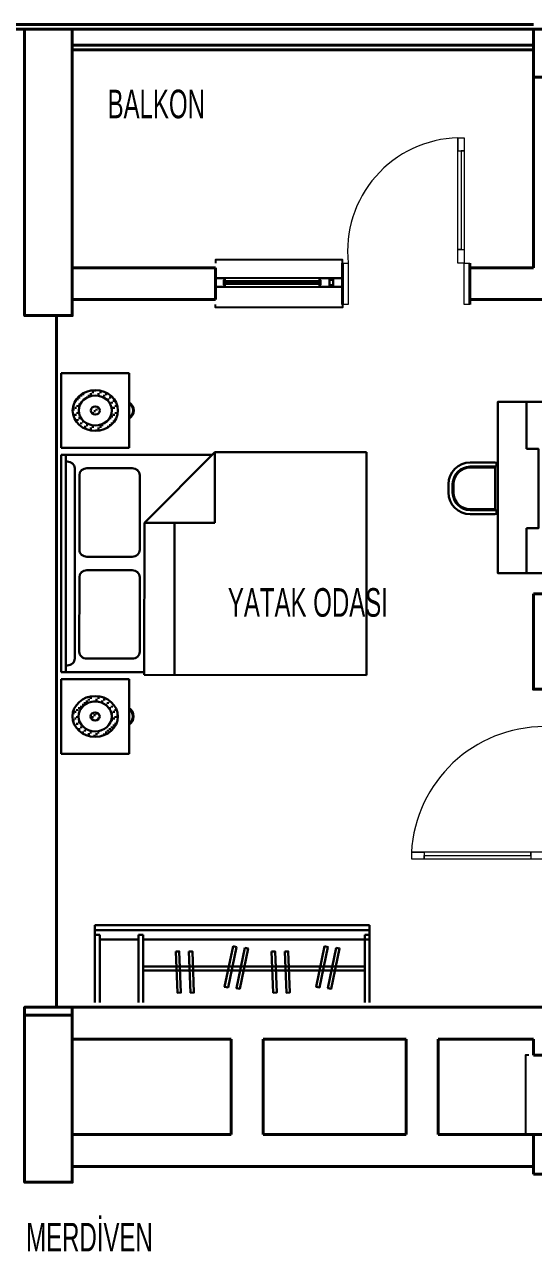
# Model space of a CAD drawing. Header units: millimetres. Extents: x 52 to 4690, y 30 to 1580.
# Drawn here: x 2067 to 2387, y 806 to 1578 of the extents above; entities that cross this region are included whole.
import ezdxf

# ---------------------------------------------------------------- set-up
doc = ezdxf.new("R2010")
doc.units = ezdxf.units.MM
for name, color, linetype, lineweight in [('CAM', 253, 'Continuous', 15), ('duvar_40', 45, 'Continuous', 40), ('PENC_25', 74, 'Continuous', 25), ('TEF', 145, 'Continuous', 30), ('yazı', 253, 'Continuous', 20)]:
    doc.layers.add(name, color=color, linetype=linetype, lineweight=lineweight)
doc.styles.add('ARIAL', font='Arial')

# ---------------------------------------------------------------- blocks, each defined once
blk = doc.blocks.new('25')
at = {"layer": 'CAM', "flags": 128}
for points in [[(2192.438115, 1416.142956), (2253.323893, 1416.142956), (2253.323893, 1416.642956), (2192.438115, 1416.642956)], [(2192.438115, 1414.642956), (2253.323893, 1414.642956), (2253.323893, 1415.142956), (2192.438115, 1415.142956)]]:
    blk.add_lwpolyline(points, close=True, dxfattribs=at)
at = {"layer": 'duvar_40', "linetype": 'ByBlock'}
for p, q in [((2267.162892, 1401.896023), (2267.162892, 1427.896116)), ((2347.162892, 1401.851439), (2347.162892, 1427.851532)), ((2267.162897, 1414.895944), (2267.162897, 1424.895944)), ((2347.162897, 1424.85136), (2347.162897, 1414.85136)), ((2267.151374, 1414.8967), (2267.162892, 1414.8967)), ((2267.162892, 1414.8967), (2267.151374, 1414.8967))]:
    blk.add_line(p, q, dxfattribs=at)
at = {"layer": 'duvar_40', "linetype": 'ByBlock', "flags": 128}
for points in [[(2187.162892, 1404.851439), (2187.162892, 1424.851439)], [(2267.162892, 1404.851439), (2267.162892, 1424.851439)]]:
    blk.add_lwpolyline(points, dxfattribs=at)
at = {"layer": 'PENC_25', "lineweight": 20}
for p, q in [((2339.690313, 1506.611266), (2343.690313, 1506.611266)), ((2267.162892, 1401.895972), (2267.162892, 1427.896116)), ((2267.162892, 1427.896116), (2270.63547, 1427.896116)), ((2270.63547, 1427.896116), (2270.63547, 1401.896023)), ((2343.690313, 1401.851439), (2343.690313, 1427.851532)), ((2343.690313, 1427.851532), (2347.162892, 1427.851532)), ((2347.162892, 1427.851532), (2347.162892, 1401.851388)), ((2270.63547, 1401.896023), (2267.162892, 1401.896023)), ((2347.162892, 1401.851439), (2343.690313, 1401.851439))]:
    blk.add_line(p, q, dxfattribs=at)
at = {"layer": 'PENC_25'}
for p, q in [((2193.138115, 1418.642957), (2252.623893, 1418.642957)), ((2252.623893, 1412.642954), (2193.138115, 1412.642954))]:
    blk.add_line(p, q, dxfattribs=at)
at = {"layer": 'PENC_25', "lineweight": 20, "flags": 128}
blk.add_lwpolyline([(2343.690313, 1506.611266), (2343.690313, 1427.851532), (2339.690313, 1427.851532), (2339.690313, 1506.611266), (2339.690313, 1498.53883), (2343.690313, 1498.53883), (2341.690313, 1498.53883), (2341.690313, 1436.413435), (2339.690313, 1436.413435), (2343.690313, 1436.413435)], dxfattribs=at)
at = {"layer": 'PENC_25', "flags": 128}
for points in [[(2267.162892, 1427.851439), (2267.162892, 1429.851439), (2187.162892, 1429.851439), (2187.162892, 1427.851439)], [(2267.162892, 1401.851439), (2267.162892, 1399.934472), (2187.162892, 1399.934472), (2187.162892, 1401.851439)]]:
    blk.add_lwpolyline(points, dxfattribs=at)
for points in [[(2187.162892, 1418.642957), (2187.162892, 1412.642954), (2187.162892, 1412.642954)], [(2193.138115, 1412.642954), (2187.162892, 1412.642954), (2187.162892, 1418.642957), (2193.138115, 1418.642957), (2193.138115, 1416.642956), (2192.438115, 1416.642956), (2192.438115, 1414.642956), (2193.138115, 1414.642956)], [(2192.938115, 1412.842954), (2187.338112, 1412.842954), (2187.338112, 1418.442957), (2192.938115, 1418.442957), (2192.938115, 1416.842956), (2192.238115, 1416.842956), (2192.238115, 1414.442956), (2192.938115, 1414.442956)], [(2252.623893, 1418.642957), (2260.83811, 1418.642957), (2260.83811, 1417.142956), (2258.838109, 1417.142956), (2258.838109, 1412.642954), (2252.623893, 1412.642954), (2252.623893, 1414.642956), (2253.323893, 1414.642956), (2253.323893, 1416.642956), (2252.623893, 1416.642956)], [(2252.823893, 1418.442957), (2260.63811, 1418.442957), (2260.63811, 1417.342956), (2258.638109, 1417.342956), (2258.638109, 1412.842954), (2252.823893, 1412.842954), (2252.823893, 1414.442956), (2253.523893, 1414.442956), (2253.523893, 1416.842956), (2252.823893, 1416.842956)], [(2267.162892, 1412.642954), (2259.138109, 1412.642954), (2259.138109, 1414.142956), (2261.13811, 1414.142956), (2261.13811, 1418.642957), (2267.162892, 1418.642957), (2267.162892, 1415.642956)], [(2266.738112, 1412.842954), (2259.338109, 1412.842954), (2259.338109, 1413.942956), (2261.33811, 1413.942956), (2261.33811, 1418.442957), (2266.738112, 1418.442957), (2266.738112, 1416.842956), (2266.738112, 1414.442956)], [(2267.162892, 1418.642957), (2267.162892, 1412.642954)]]:
    blk.add_lwpolyline(points, close=True, dxfattribs=at)
at = {"layer": 'PENC_25', "lineweight": 20}
blk.add_arc((2341.561913, 1435.321735), 71.314095, 91.503869, 185.976788, dxfattribs=at)
blk = doc.blocks.new('C1')
at = {"layer": 'duvar_40', "linetype": 'ByBlock'}
for p, q in [((2410.118257, 1139.85143), (2394.118164, 1139.85143)), ((2407.118336, 1139.851426), (2397.118336, 1139.851426)), ((2407.11758, 1139.862948), (2407.11758, 1139.85143)), ((2407.11758, 1139.85143), (2407.11758, 1139.862948)), ((2410.162841, 1049.85143), (2394.162748, 1049.85143)), ((2397.16292, 1049.851426), (2407.16292, 1049.851426))]:
    blk.add_line(p, q, dxfattribs=at)
at = {"layer": 'PENC_25', "lineweight": 20}
for p, q in [((2410.118308, 1139.85143), (2394.118164, 1139.85143)), ((2394.118164, 1139.85143), (2394.118164, 1136.378852)), ((2394.118164, 1136.378852), (2410.118257, 1136.378852)), ((2410.118257, 1136.378852), (2410.118257, 1139.85143)), ((2310.439342, 1057.324009), (2310.439342, 1053.324009)), ((2410.162841, 1053.324009), (2394.162748, 1053.324009)), ((2394.162748, 1053.324009), (2394.162748, 1049.85143)), ((2394.162748, 1049.85143), (2410.162892, 1049.85143)), ((2410.162841, 1049.85143), (2410.162841, 1053.324009))]:
    blk.add_line(p, q, dxfattribs=at)
at = {"layer": 'PENC_25', "lineweight": 20, "flags": 128}
blk.add_lwpolyline([(2310.439342, 1053.324009), (2394.162748, 1053.324009), (2394.162748, 1057.324009), (2310.439342, 1057.324009), (2318.511778, 1057.324009), (2318.511778, 1053.324009), (2318.511778, 1055.324009), (2385.600845, 1055.324009), (2385.600845, 1057.324009), (2385.600845, 1053.324009)], dxfattribs=at)
at = {"layer": 'PENC_25', "lineweight": 20}
blk.add_arc((2394.106862, 1052.576763), 83.80209, 89.992273, 176.752553, dxfattribs=at)
blk = doc.blocks.new('D1')
at = {"layer": 'CAM', "flags": 128}
for points in [[(2396.954375, 885.126653), (2396.954375, 916.012431), (2397.454375, 916.012431), (2397.454375, 885.126653)], [(2398.454375, 885.126653), (2398.454375, 916.012431), (2398.954375, 916.012431), (2398.954375, 885.126653)]]:
    blk.add_lwpolyline(points, close=True, dxfattribs=at)
at = {"layer": 'duvar_40', "linetype": 'ByBlock', "flags": 128}
for points in [[(2387.162858, 929.85143), (2407.162858, 929.85143)], [(2387.162892, 879.85143), (2387.162858, 879.85143)], [(2387.162858, 879.85143), (2407.162858, 879.85143)], [(2407.162858, 879.85143), (2407.162892, 879.85143)]]:
    blk.add_lwpolyline(points, dxfattribs=at)
at = {"layer": 'PENC_25'}
for p, q in [((2394.954373, 915.312431), (2394.954373, 885.826653)), ((2400.954377, 885.826653), (2400.954377, 915.312431))]:
    blk.add_line(p, q, dxfattribs=at)
at = {"layer": 'PENC_25', "flags": 128}
for points in [[(2384.162858, 929.85143), (2382.245892, 929.85143), (2382.245892, 879.85143), (2384.162858, 879.85143)], [(2410.162858, 929.85143), (2412.162858, 929.85143), (2412.162858, 879.85143), (2410.162858, 879.85143)]]:
    blk.add_lwpolyline(points, dxfattribs=at)
for points in [[(2400.954377, 929.85143), (2394.954373, 929.85143)], [(2394.954373, 929.85143), (2394.954373, 921.826647), (2396.454375, 921.826647), (2396.454375, 923.826648), (2400.954377, 923.826648), (2400.954377, 929.85143), (2397.954375, 929.85143)], [(2395.154373, 929.42665), (2395.154373, 922.026647), (2396.254375, 922.026647), (2396.254375, 924.026648), (2400.754377, 924.026648), (2400.754377, 929.42665), (2399.154375, 929.42665), (2396.754375, 929.42665)], [(2400.954377, 915.312431), (2400.954377, 923.526648), (2399.454375, 923.526648), (2399.454375, 921.526647), (2394.954373, 921.526647), (2394.954373, 915.312431), (2396.954375, 915.312431), (2396.954375, 916.012431), (2398.954375, 916.012431), (2398.954375, 915.312431)], [(2400.754377, 915.512431), (2400.754377, 923.326648), (2399.654375, 923.326648), (2399.654375, 921.326647), (2395.154373, 921.326647), (2395.154373, 915.512431), (2396.754375, 915.512431), (2396.754375, 916.212431), (2399.154375, 916.212431), (2399.154375, 915.512431)], [(2394.954373, 885.826653), (2394.954373, 879.85143), (2400.954377, 879.85143), (2400.954377, 885.826653), (2398.954375, 885.826653), (2398.954375, 885.126653), (2396.954375, 885.126653), (2396.954375, 885.826653)], [(2400.954377, 879.85143), (2394.954373, 879.85143), (2394.954373, 879.85143)], [(2395.154373, 885.626653), (2395.154373, 880.02665), (2400.754377, 880.02665), (2400.754377, 885.626653), (2399.154375, 885.626653), (2399.154375, 884.926653), (2396.754375, 884.926653), (2396.754375, 885.626653)]]:
    blk.add_lwpolyline(points, close=True, dxfattribs=at)
blk = doc.blocks.new('FGFGF')
at = {"layer": 'TEF'}
h = blk.add_hatch(dxfattribs=at)
h.set_pattern_fill('CROSS', color=256, scale=0.4, angle=180, style=0, pattern_type=2)
h.set_pattern_definition([(90.030685, (441.3744, 11359.7425), (2.53877536, 2.28735998), [1.143, -3.429]), (0.030685, (442.0097, 11359.1713), (2.5412239, -2.28463937), [1.27, -3.81])])
h.paths.add_polyline_path([(-756.25, -12122.83), (-756.42, -12120.83), (-756.91, -12118.88), (-757.72, -12117.02), (-758.81, -12115.3), (-760.17, -12113.74), (-761.77, -12112.38), (-763.57, -12111.25), (-765.54, -12110.36), (-767.64, -12109.74), (-769.82, -12109.4), (-772.05, -12109.36), (-774.28, -12109.62), (-776.44, -12110.17), (-778.5, -12111.02), (-780.39, -12112.13), (-782.08, -12113.5), (-783.52, -12115.07), (-784.68, -12116.82), (-785.53, -12118.71), (-786.06, -12120.67), (-786.25, -12122.68), (-786.11, -12124.69), (-785.65, -12126.64), (-784.87, -12128.51), (-783.8, -12130.24), (-782.46, -12131.82), (-780.88, -12133.19), (-779.09, -12134.35), (-777.14, -12135.26), (-775.05, -12135.9), (-772.86, -12136.26), (-770.64, -12136.33), (-768.41, -12136.09), (-766.24, -12135.56), (-764.17, -12134.74), (-762.26, -12133.64), (-760.55, -12132.3), (-759.09, -12130.74), (-757.91, -12129), (-757.03, -12127.13), (-756.48, -12125.16), (-756.26, -12123.16)])
h.paths.add_polyline_path([(-760.25, -12122.83), (-760.38, -12121.37), (-760.74, -12119.94), (-761.33, -12118.57), (-762.13, -12117.31), (-763.13, -12116.17), (-764.3, -12115.17), (-765.62, -12114.34), (-767.06, -12113.69), (-768.6, -12113.23), (-770.21, -12112.98), (-771.84, -12112.95), (-773.47, -12113.14), (-775.06, -12113.55), (-776.57, -12114.17), (-777.96, -12114.99), (-779.2, -12115.99), (-780.25, -12117.14), (-781.1, -12118.43), (-781.73, -12119.81), (-782.11, -12121.25), (-782.25, -12122.72), (-782.15, -12124.19), (-781.81, -12125.63), (-781.24, -12127), (-780.45, -12128.27), (-779.47, -12129.42), (-778.31, -12130.43), (-777, -12131.28), (-775.57, -12131.95), (-774.03, -12132.42), (-772.44, -12132.68), (-770.8, -12132.73), (-769.17, -12132.56), (-767.58, -12132.17), (-766.06, -12131.57), (-764.66, -12130.76), (-763.41, -12129.78), (-762.33, -12128.63), (-761.47, -12127.36), (-760.82, -12125.98), (-760.42, -12124.54), (-760.26, -12123.07)])
h.paths.add_polyline_path([(-768.25, -12122.84), (-768.29, -12122.44), (-768.39, -12122.05), (-768.55, -12121.68), (-768.77, -12121.33), (-769.04, -12121.02), (-769.36, -12120.75), (-769.72, -12120.52), (-770.11, -12120.34), (-770.53, -12120.22), (-770.97, -12120.15), (-771.41, -12120.14), (-771.86, -12120.19), (-772.29, -12120.31), (-772.7, -12120.47), (-773.08, -12120.7), (-773.42, -12120.97), (-773.71, -12121.29), (-773.94, -12121.64), (-774.11, -12122.01), (-774.22, -12122.41), (-774.25, -12122.81), (-774.23, -12123.21), (-774.13, -12123.6), (-773.98, -12123.97), (-773.76, -12124.32), (-773.5, -12124.63), (-773.18, -12124.91), (-772.82, -12125.14), (-772.43, -12125.32), (-772.01, -12125.45), (-771.58, -12125.52), (-771.13, -12125.54), (-770.69, -12125.49), (-770.25, -12125.38), (-769.84, -12125.22), (-769.46, -12125), (-769.11, -12124.73), (-768.82, -12124.42), (-768.59, -12124.07), (-768.41, -12123.7), (-768.3, -12123.3), (-768.26, -12122.9)])
h.paths.add_polyline_path([(-756.36, -11920.33), (-756.53, -11918.33), (-757.02, -11916.38), (-757.82, -11914.52), (-758.92, -11912.8), (-760.28, -11911.24), (-761.88, -11909.88), (-763.68, -11908.75), (-765.65, -11907.86), (-767.75, -11907.24), (-769.93, -11906.9), (-772.16, -11906.86), (-774.38, -11907.12), (-776.55, -11907.67), (-778.61, -11908.52), (-780.5, -11909.63), (-782.19, -11911), (-783.63, -11912.57), (-784.79, -11914.32), (-785.64, -11916.21), (-786.17, -11918.17), (-786.36, -11920.18), (-786.22, -11922.19), (-785.76, -11924.14), (-784.98, -11926.01), (-783.91, -11927.74), (-782.57, -11929.32), (-780.99, -11930.69), (-779.2, -11931.85), (-777.24, -11932.76), (-775.15, -11933.4), (-772.97, -11933.76), (-770.75, -11933.83), (-768.52, -11933.59), (-766.35, -11933.06), (-764.28, -11932.24), (-762.37, -11931.14), (-760.66, -11929.8), (-759.2, -11928.24), (-758.02, -11926.5), (-757.14, -11924.63), (-756.59, -11922.66), (-756.37, -11920.66)])
h.paths.add_polyline_path([(-760.36, -11920.33), (-760.49, -11918.87), (-760.85, -11917.44), (-761.43, -11916.07), (-762.24, -11914.81), (-763.23, -11913.67), (-764.41, -11912.67), (-765.73, -11911.84), (-767.17, -11911.19), (-768.71, -11910.73), (-770.31, -11910.48), (-771.95, -11910.45), (-773.58, -11910.64), (-775.17, -11911.05), (-776.67, -11911.67), (-778.07, -11912.49), (-779.3, -11913.49), (-780.36, -11914.64), (-781.21, -11915.93), (-781.83, -11917.31), (-782.22, -11918.75), (-782.36, -11920.23), (-782.26, -11921.69), (-781.92, -11923.13), (-781.35, -11924.5), (-780.56, -11925.77), (-779.58, -11926.92), (-778.42, -11927.93), (-777.11, -11928.78), (-775.68, -11929.45), (-774.14, -11929.92), (-772.54, -11930.18), (-770.91, -11930.23), (-769.28, -11930.06), (-767.69, -11929.67), (-766.17, -11929.07), (-764.77, -11928.26), (-763.52, -11927.28), (-762.44, -11926.13), (-761.58, -11924.86), (-760.93, -11923.48), (-760.53, -11922.04), (-760.37, -11920.57)])
h.paths.add_polyline_path([(-768.36, -11920.34), (-768.4, -11919.94), (-768.49, -11919.55), (-768.66, -11919.18), (-768.87, -11918.83), (-769.15, -11918.52), (-769.47, -11918.25), (-769.83, -11918.02), (-770.22, -11917.84), (-770.64, -11917.72), (-771.08, -11917.65), (-771.52, -11917.64), (-771.97, -11917.69), (-772.4, -11917.81), (-772.81, -11917.97), (-773.19, -11918.2), (-773.53, -11918.47), (-773.82, -11918.79), (-774.05, -11919.14), (-774.22, -11919.51), (-774.32, -11919.91), (-774.36, -11920.31), (-774.33, -11920.71), (-774.24, -11921.1), (-774.09, -11921.47), (-773.87, -11921.82), (-773.6, -11922.13), (-773.29, -11922.41), (-772.93, -11922.64), (-772.54, -11922.82), (-772.12, -11922.95), (-771.68, -11923.02), (-771.24, -11923.04), (-770.79, -11922.99), (-770.36, -11922.88), (-769.95, -11922.72), (-769.56, -11922.5), (-769.22, -11922.23), (-768.93, -11921.92), (-768.69, -11921.57), (-768.52, -11921.2), (-768.41, -11920.8), (-768.36, -11920.4)])
for p, q in [((-793.88, -11895.6), (-748.88, -11895.58)), ((-793.85, -11945.1), (-793.88, -11895.6)), ((-748.88, -11895.58), (-748.85, -11945.08)), ((-748.85, -11945.08), (-793.85, -11945.1)), ((-738.85, -11949.57), (-793.85, -11949.6)), ((-793.85, -11949.6), (-793.77, -12093.6)), ((-790.85, -11949.6), (-790.77, -12093.6)), ((-790.84, -11954.1), (-789.84, -11954.1)), ((-591.85, -11947.69), (-738.85, -11947.77)), ((-738.85, -11947.77), (-738.79, -12048.54)), ((-718.85, -11947.76), (-718.79, -12048.53)), ((-591.77, -12095.29), (-591.85, -11947.69)), ((-784.84, -11958.6), (-784.77, -12084.6)), ((-776.84, -11958.59), (-746.84, -11958.58)), ((-781.81, -12012.59), (-781.84, -11963.09)), ((-741.84, -11963.07), (-741.81, -12012.57)), ((-746.81, -12017.08), (-776.81, -12017.09)), ((-746.81, -12026.08), (-776.81, -12026.09)), ((-781.8, -12030.59), (-781.78, -12080.09)), ((-741.78, -12080.07), (-741.8, -12030.57)), ((-738.79, -12048.54), (-692.15, -12048.51)), ((-738.79, -12048.54), (-692.13, -12095.35)), ((-692.13, -12095.35), (-692.15, -12048.51)), ((-789.77, -12089.1), (-790.77, -12089.1)), ((-776.77, -12084.59), (-746.77, -12084.58)), ((-793.77, -12093.6), (-693.92, -12093.55)), ((-748.77, -12098.08), (-793.77, -12098.1)), ((-793.77, -12098.1), (-793.74, -12147.6)), ((-748.74, -12147.58), (-748.77, -12098.08)), ((-692.13, -12095.35), (-591.77, -12095.29)), ((-793.74, -12147.6), (-748.74, -12147.58))]:
    blk.add_line(p, q, dxfattribs=at)
for centre, major_axis in [((-771.36, -11920.34), (15, 0.01)), ((-771.36, -11920.34), (11, 0.01)), ((-771.36, -11920.34), (3, 0)), ((-771.25, -12122.84), (15, 0.01)), ((-771.25, -12122.84), (11, 0.01)), ((-771.25, -12122.84), (3, 0))]:
    blk.add_ellipse(centre, major_axis=major_axis, ratio=0.9, dxfattribs=at)
for centre, major_axis, start_param, end_param in [((-753.36, -11920.33), (7.5, 0), 5.306139, 7.260232), ((-753.36, -11920.33), (7, 0), 5.359292, 7.207079), ((-789.84, -11958.6), (5, 0), 6.283185, 7.853982), ((-776.84, -11963.09), (5, 0), 1.570796, 3.141593), ((-746.84, -11963.08), (5, 0), 6.283185, 7.853982), ((-776.81, -12012.59), (5, 0), 3.141593, 4.712389), ((-746.81, -12012.58), (5, 0), 4.712389, 6.283185), ((-776.8, -12030.59), (5, 0), 1.570796, 3.141593), ((-746.8, -12030.58), (5, 0), 6.283185, 7.853982), ((-776.78, -12080.09), (5, 0), 3.141593, 4.712389), ((-746.78, -12080.08), (5, 0), 4.712389, 6.283185), ((-789.77, -12084.6), (5, 0), 4.712389, 6.283185), ((-753.25, -12122.83), (7.5, 0), 5.306139, 7.260232), ((-753.25, -12122.83), (7, 0), 5.359292, 7.207079)]:
    blk.add_ellipse(centre, major_axis=major_axis, ratio=0.9, start_param=start_param, end_param=end_param, dxfattribs=at)
blk = doc.blocks.new('kljdfkdlfkşdfglk')
at = {"layer": 'TEF'}
for p, q in [((50364.540832, 6164.316787), (50365.307499, 6164.316787)), ((50408.240832, 6164.316787), (50409.007499, 6164.316787)), ((50363.007499, 6162.783454), (50363.007499, 6140.062408)), ((50366.840832, 6162.783454), (50366.840832, 6140.062408)), ((50405.940832, 6163.062408), (50367.607499, 6163.062408)), ((50367.607499, 6163.062408), (50367.607499, 6140.062408)), ((50405.940832, 6140.062408), (50405.940832, 6163.062408)), ((50406.707499, 6140.062408), (50406.707499, 6162.783454)), ((50410.540832, 6140.062408), (50410.540832, 6162.783454)), ((50382.940832, 6124.729075), (50390.607499, 6124.729075)), ((50382.940832, 6123.962408), (50390.607499, 6123.962408)), ((50382.940832, 6120.129075), (50390.607499, 6120.129075))]:
    blk.add_line(p, q, dxfattribs=at)
at = {"layer": 'TEF', "flags": 128}
blk.add_lwpolyline([(50308.842059, 6208.377787), (50308.842059, 6165.473303), (50466.28789, 6165.473303), (50466.28789, 6208.377787)], close=True, dxfattribs=at)
at = {"layer": 'TEF', "ltscale": 0.3, "flags": 128}
for points in [[(50350.117581, 6191.797921), (50350.117581, 6202.774942), (50422.998075, 6202.774942), (50422.998075, 6191.797921)], [(50308.842059, 6191.797921), (50350.117581, 6191.797921)], [(50422.998075, 6191.797921), (50466.28789, 6191.797921)]]:
    blk.add_lwpolyline(points, dxfattribs=at)
at = {"layer": 'TEF', "flags": 128}
for points in [[(50367.607499, 6150.858833), (50366.840832, 6150.858833)], [(50406.707499, 6150.858833), (50405.940832, 6150.858833)]]:
    blk.add_lwpolyline(points, dxfattribs=at)
at = {"layer": 'TEF'}
for centre, radius, start, end in [((50364.540832, 6162.783454), 1.533333, 90, 180), ((50365.307499, 6162.783454), 1.533333, 0, 90), ((50408.240832, 6162.783454), 1.533333, 90, 180), ((50409.007499, 6162.783454), 1.533333, 0, 90), ((50382.940832, 6140.062408), 19.933333, 180, 270), ((50382.940832, 6140.062408), 16.1, 180, 270), ((50382.940832, 6140.062408), 15.333333, 180, 270), ((50390.607499, 6140.062408), 16.1, 270, 0), ((50390.607499, 6140.062408), 15.333333, 270, 0), ((50390.607499, 6140.062408), 19.933333, 270, 0)]:
    blk.add_arc(centre, radius, start, end, dxfattribs=at)
blk = doc.blocks.new('kljnlknkl')
at = {"layer": 'TEF'}
for p, q in [((50618.102758, 6093.49865), (50557.842675, 6093.49865)), ((50557.842675, 6093.49865), (50557.842675, 5879.377808)), ((50561.550988, 6093.49865), (50561.550988, 5879.377808)), ((50565.259301, 6089.790338), (50565.259301, 6093.49865)), ((50618.102758, 6089.790338), (50565.259301, 6089.790338)), ((50568.967614, 6089.790338), (50568.967614, 6059.53176)), ((50568.967614, 6088.756004), (50568.967614, 6059.53176)), ((50618.102758, 6059.53176), (50565.259301, 6059.53176)), ((50565.259301, 6059.53176), (50565.259301, 6055.823447)), ((50618.102758, 6055.823447), (50565.259301, 6055.823447)), ((50568.967614, 6055.823447), (50568.967614, 5879.377808)), ((50589.899476, 6055.823447), (50589.899476, 5883.086121)), ((50593.119768, 6055.823447), (50593.119768, 5883.086121)), ((50618.102758, 5879.377808), (50557.842675, 5879.377808)), ((50618.102758, 5883.086121), (50565.259301, 5883.086121)), ((50565.259301, 5883.086121), (50565.259301, 5879.377808))]:
    blk.add_line(p, q, dxfattribs=at)
at = {"layer": 'TEF', "flags": 128}
for points in [[(50578.258868, 6030.427604), (50610.435981, 6029.140036), (50610.32863, 6026.457257), (50578.151516, 6027.744825), (50578.258868, 6030.427604)], [(50578.258868, 6020.209303), (50610.435981, 6018.921734), (50610.32863, 6016.238955), (50578.151516, 6017.526524), (50578.258868, 6020.209303)], [(50574.206294, 5985.785973), (50605.735737, 5992.33721), (50606.281949, 5989.708431), (50574.752506, 5983.157193), (50574.206294, 5985.785973)], [(50575.279729, 5976.657213), (50606.809172, 5983.208451), (50607.355384, 5980.579672), (50575.825941, 5974.028434), (50575.279729, 5976.657213)], [(50578.258868, 5955.685556), (50610.435981, 5954.397988), (50610.32863, 5951.715209), (50578.151516, 5953.002777), (50578.258868, 5955.685556)], [(50578.258868, 5945.467255), (50610.435981, 5944.179686), (50610.32863, 5941.496907), (50578.151516, 5942.784476), (50578.258868, 5945.467255)], [(50574.206294, 5914.406323), (50605.735737, 5920.957561), (50606.281949, 5918.328782), (50574.752506, 5911.777544), (50574.206294, 5914.406323)], [(50575.279729, 5905.277564), (50606.809172, 5911.828802), (50607.355384, 5909.200022), (50575.825941, 5902.648785), (50575.279729, 5905.277564)]]:
    blk.add_lwpolyline(points, dxfattribs=at)

msp = doc.modelspace()

# ---------------------------------------------------------------- linework, layer by layer
at = {"layer": 'duvar_40', "linetype": 'ByBlock'}
for p, q in [((2387.162892, 1424.851439), (2387.162892, 1574.851439)), ((2387.162892, 1574.851439), (2467.162892, 1574.851439)), ((2097.162892, 1424.851439), (2187.162892, 1424.851439)), ((2347.162892, 1424.851439), (2387.162892, 1424.851439)), ((2087.162892, 1394.851439), (2087.162892, 959.85143)), ((2087.162892, 959.85143), (2397.162892, 959.85143)), ((2197.162892, 939.85143), (2097.162882, 939.85143)), ((2197.162892, 879.85143), (2197.162892, 939.85143)), ((2307.162892, 939.85143), (2217.162892, 939.85143)), ((2217.162892, 939.85143), (2217.162892, 879.85143)), ((2307.162892, 879.85143), (2307.162892, 939.85143)), ((2387.162892, 939.85143), (2327.162892, 939.85143)), ((2327.162892, 939.85143), (2327.162892, 879.85143)), ((2387.162858, 929.85143), (2387.162892, 939.85143)), ((2097.162893, 879.85143), (2197.162892, 879.85143)), ((2217.162892, 879.85143), (2307.162892, 879.85143)), ((2327.162892, 879.85143), (2387.162858, 879.85143)), ((2097.162882, 859.85143), (2387.162858, 859.85143))]:
    msp.add_line(p, q, dxfattribs=at)
at = {"layer": 'duvar_40', "linetype": 'ByBlock', "flags": 128}
for points in [[(1692.162892, 1577.851439), (2387.162892, 1577.851439)], [(1692.162892, 1574.851439), (2387.162892, 1574.851439)], [(2067.162892, 1574.851439), (2067.162892, 1394.851439), (2097.162892, 1394.851439), (2097.162892, 1574.851439), (2067.162892, 1574.851439)], [(2387.162892, 1544.851439), (2447.162892, 1544.851439), (2447.162892, 1574.851439), (2387.162892, 1574.851439), (2387.162892, 1544.851439)], [(2097.162892, 1564.851439), (2387.162892, 1564.851439)], [(2097.162892, 1561.851439), (2387.162892, 1561.851439)], [(2187.162892, 1404.851439), (2097.162892, 1404.851439)], [(2397.162892, 1404.851439), (2347.162892, 1404.851439)], [(2387.162892, 1219.851304), (2387.162892, 1159.85143), (2427.162341, 1159.85143), (2427.162341, 1219.851304), (2387.162892, 1219.851304)], [(2097.162882, 959.851414), (2067.162893, 959.851414), (2067.162893, 849.851414), (2097.162882, 849.851414), (2097.162882, 959.851414)], [(2387.162858, 854.85143), (2597.162912, 854.85143), (2597.162912, 879.85143), (2387.162858, 879.85143), (2387.162858, 854.85143)]]:
    msp.add_lwpolyline(points, dxfattribs=at)
for points in [[(2067.16308, 1574.851439), (2097.162992, 1574.851439), (2097.162992, 1394.85167), (2067.16308, 1394.85167)], [(2067.163378, 1574.851439), (2097.162992, 1574.851439), (2097.162992, 1394.85167), (2067.163378, 1394.85167)], [(2067.16308, 954.851374), (2097.162992, 954.851374), (2097.162992, 849.851534), (2067.16308, 849.851534)], [(2067.163378, 954.851374), (2097.162992, 954.851374), (2097.162992, 849.851534), (2067.163378, 849.851534)]]:
    msp.add_lwpolyline(points, close=True, dxfattribs=at)

# ---------------------------------------------------------------- block references
for name in ['25', 'C1', 'D1']:
    msp.add_blockref(name, (0, 0))
at = {"layer": 'TEF', "xscale": 0.95, "yscale": -0.95, "zscale": -0.95}
msp.add_blockref('FGFGF', (2844.345247, -10181.549642), dxfattribs=at)
at = {"layer": 'TEF'}
for name, p, xscale, yscale, zscale, rotation in [('kljdfkdlfkşdfglk', (-1856.834258, -33214.592262), 0.684719, -0.684719, -0.684719, 90), ('kljnlknkl', (7024.122024, 41772.105583), 0.806219, -0.806219, -0.806219, 270)]:
    msp.add_blockref(name, p, dxfattribs=dict(at, xscale=xscale, yscale=yscale, zscale=zscale, rotation=rotation))

# ---------------------------------------------------------------- texts
at = {"layer": 'yazı', "style": 'ARIAL', "width": 0.6}
for s, p in [('BALKON', (2119.381932, 1518.904597, -6562.999728)), ('YATAK ODASI', (2195.030333, 1205.451624, -6562.999728)), ('MERDİVEN', (2068.179683, 806.335717, -6562.994446))]:
    msp.add_text(s, height=18, dxfattribs=at).set_placement(p)

doc.saveas('drawing.dxf')
